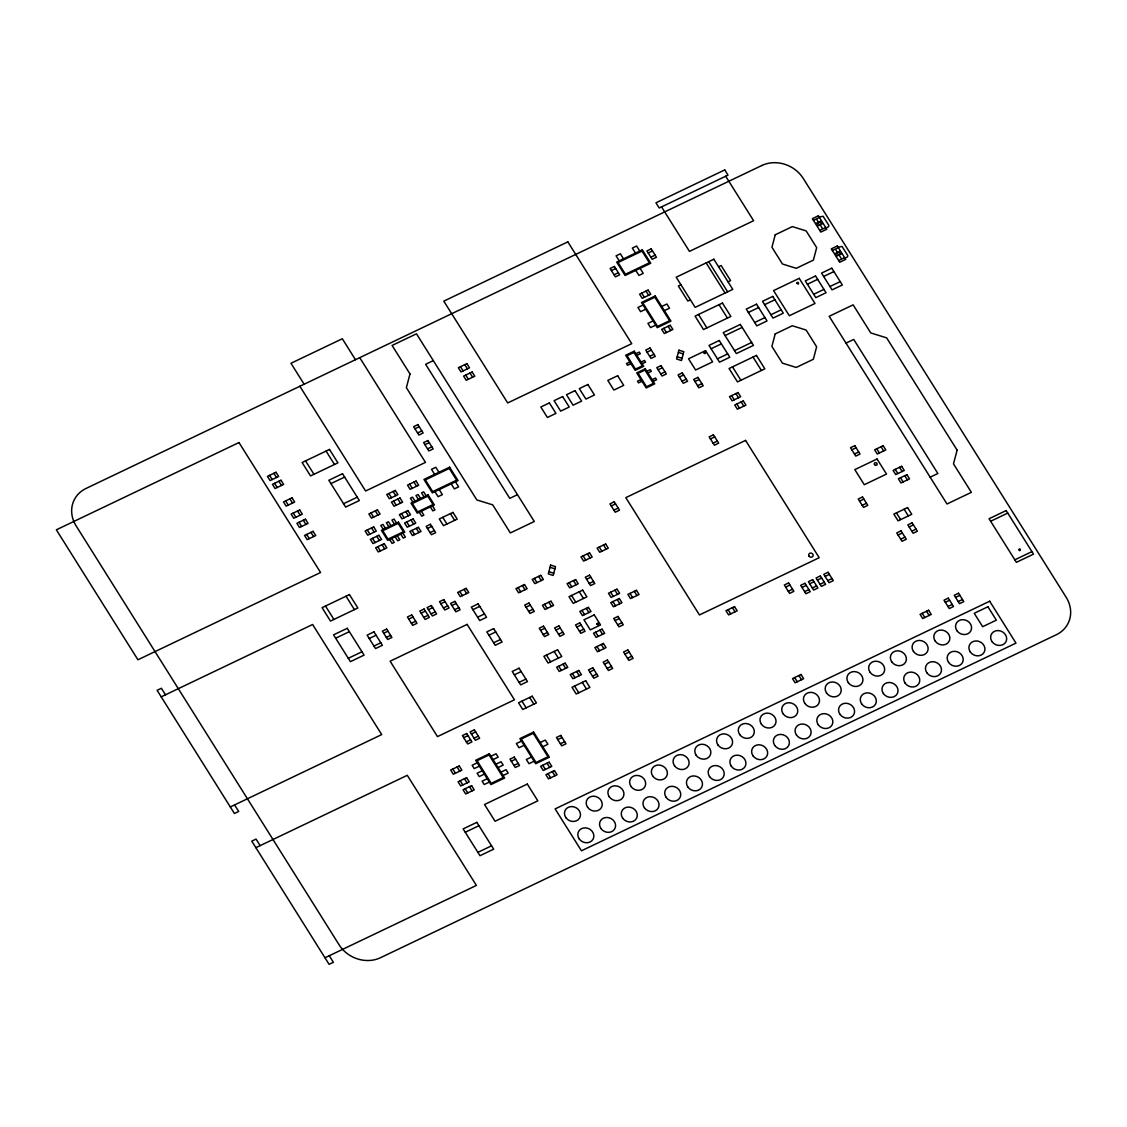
<?xml version="1.0" encoding="UTF-8"?>
<svg xmlns="http://www.w3.org/2000/svg" width="1127" height="1127" viewBox="0 0 1127 1127"><rect width="100%" height="100%" fill="white"/><g stroke="black" fill="none" stroke-linecap="round" stroke-linejoin="round"><path stroke-width="1.5" d="M818.526 222.273L817.54 226.006L822.668 223.555L818.526 222.273L816.948 219.751M837.46 252.434L836.473 256.167L841.601 253.716L837.46 252.434L835.882 249.926M611.44 270.579L615.722 268.536M648.222 253.011L652.505 250.969M433.317 360.612L425.612 364.289L509.77 498.359L517.462 494.683M614.074 274.777L618.343 272.734M650.857 257.195L655.125 255.153M819.16 217.06L823.104 216.271L828.894 225.485L828.556 226.738L825.992 227.964M813.426 220.343L819.414 217.483M680.933 284.751L678.369 285.976L687.836 301.064L690.4 299.838M718.575 266.761L721.139 265.535L730.606 280.623L728.042 281.849M643.066 305.037L637.938 307.488L640.573 311.672L645.701 309.221M815.962 223.498L821.09 221.047M819.738 230.401L825.725 227.541M661.76 306.445L666.888 303.994L669.523 308.192L664.381 310.643M414.933 428.767L419.202 426.724M417.568 432.951L421.836 430.908M653.068 320.956L647.926 323.407L650.561 327.591L655.689 325.139M330.929 483.61L344.623 477.073M424.921 444.686L429.204 442.643M838.094 247.236L842.038 246.433L847.828 255.646L847.49 256.9L844.926 258.125M832.36 250.518L838.347 247.644M834.896 253.66L840.024 251.208M427.556 448.87L431.838 446.827M635.811 353.709L639.234 352.075L640.291 353.737L636.868 355.385M647.067 352.145L651.336 350.088M838.671 260.562L844.658 257.703M629.894 361.978L626.471 363.612L627.514 365.289L630.937 363.655M649.687 356.329L653.97 354.287M343.552 503.727L357.245 497.176M641.08 362.077L644.489 360.443L645.546 362.119L642.122 363.753M748.356 312.447L758.626 307.544M764.613 304.67L774.883 299.768M807.383 284.229L817.653 279.327M823.64 276.467L833.91 271.565M646.856 371.304L650.279 369.67L651.336 371.346L647.912 372.981M725.07 335.564L742.172 327.379M754.667 322.505L764.937 317.589M770.924 314.729L781.194 309.826M813.694 294.288L823.964 289.385M829.951 286.526L840.221 281.623M658.112 369.741L662.38 367.698M640.939 379.574L637.516 381.208L638.558 382.884L641.981 381.25M711.109 348.764L721.379 343.862M660.732 373.925L665.015 371.882M652.124 379.672L655.534 378.038L656.59 379.714L653.167 381.349M679.356 377.01L683.638 374.967M717.42 358.823L727.69 353.906M734.536 350.638L751.639 342.467M681.99 381.194L686.258 379.151M694.979 381.532L699.261 379.475M697.613 385.716L701.882 383.673M427.457 528.436L431.74 526.394M430.091 532.62L434.36 530.578M846.011 343.115L853.717 339.438L937.861 473.495L930.169 477.186M161.203 696.852L312.616 624.499L381.715 734.593L230.317 806.96M710.447 438.938L714.729 436.896M713.081 443.136L717.35 441.094M611.271 505.938L615.553 503.896M335.663 638.206L349.356 631.655M613.905 510.137L618.188 508.094M408.735 619.075L413.017 617.033M421.132 613.144L425.414 611.102M428.415 609.679L432.683 607.636M440.812 603.748L445.095 601.705M369.219 638.502L376.066 635.234M383.701 633.219L387.97 631.176M411.369 623.273L415.638 621.231M423.766 617.342L428.049 615.3M431.035 613.863L435.318 611.82M443.446 607.932L447.715 605.889M451.927 605.509L456.21 603.466M386.322 637.417L390.604 635.374M348.285 658.309L361.978 651.772M373.953 646.053L380.799 642.784M454.561 609.707L458.844 607.664M472.875 609.665L479.722 606.396M477.623 617.202L484.455 613.933M851.829 449.814L856.097 447.757M526.027 607.171L530.31 605.129M586.589 579.292L590.872 577.235M854.449 453.998L858.732 451.955M528.662 611.355L532.93 609.313M589.224 583.476L593.492 581.433M488.921 635.219L495.767 631.951M493.654 642.756L500.501 639.488M540.551 630.317L544.834 628.274M543.186 634.501L547.468 632.458M555.935 630.049L560.204 628.007M558.555 634.233L562.838 632.191M576.827 627.035L581.109 624.992M579.461 631.219L583.744 629.176M859.563 501.121L863.846 499.078M615.032 620.568L619.315 618.526M862.197 505.305L866.466 503.262M617.666 624.752L621.935 622.71M514.335 674.819L521.181 671.551M519.068 682.356L525.915 679.088M624.879 654.097L629.148 652.054M604.466 664.197L608.749 662.155M589.83 671.96L594.098 669.917M627.5 658.281L631.782 656.238M607.101 668.381L611.383 666.339M463.718 737.678L468.001 735.635M471.41 734.001L475.693 731.944M592.464 676.144L596.732 674.101M909.165 526.971L913.433 524.928M785.646 587.097L789.928 585.054M898.064 535.001L902.347 532.958M466.353 741.862L470.621 739.819M474.044 738.185L478.327 736.142M911.785 531.169L916.068 529.126M788.28 591.281L792.549 589.238M900.698 539.185L904.981 537.142M255.871 847.673L407.284 775.32L476.397 885.428L324.985 957.781M802.001 587.449L806.27 585.406M809.693 583.772L813.976 581.729M817.399 580.095L821.668 578.038M825.091 576.404L829.373 574.361M804.622 591.633L808.904 589.59M812.328 587.956L816.596 585.913M820.019 584.279L824.302 582.236M827.725 580.602L831.994 578.56M521.477 741.115L516.349 743.566L518.969 747.75L524.111 745.299M477.256 762.796L472.128 765.247L474.228 768.6L479.369 766.149M490.949 756.245L496.077 753.794L498.176 757.147L493.048 759.598M990.633 521.266L1007.749 513.081M540.157 742.538L545.299 740.087L547.919 744.271L542.791 746.722M482.257 770.755L477.13 773.207L479.229 776.559L484.356 774.108M495.936 764.205L501.078 761.753L503.177 765.106L498.049 767.557M511.306 761.232L515.588 759.175M557.766 739.566L562.035 737.523M513.94 765.416L518.209 763.373M531.465 757.034L526.337 759.485L528.972 763.683L534.099 761.218M487.258 778.715L482.117 781.166L484.23 784.519L489.357 782.068M500.937 772.164L506.065 769.713L508.178 773.066L503.036 775.517M560.387 743.764L564.669 741.721M1014.835 559.809L1031.938 551.624M945.314 602.283L949.582 600.24M955.569 597.38L959.852 595.338M465.254 832.247L478.947 825.711M947.934 606.481L952.216 604.438M958.204 601.564L962.486 599.522M477.876 852.364L491.569 845.813M678.355 352.399L683.244 353.906M677.2 356.808L682.074 358.316M550.046 567.304L554.935 568.825M548.877 571.713L553.766 573.234M820.104 224.78L822.217 228.133M839.037 254.941L841.151 258.294M725.689 176.235L753.611 220.723L689.456 251.377L661.535 206.889M899.515 467.325L902.135 471.509M904.77 475.693L907.404 479.891M881.032 446.743L883.667 450.927M895.232 469.367L897.867 473.551M900.501 477.749L903.121 481.933M876.764 448.785L879.384 452.969M904.136 509.221L908.334 515.927M896.43 512.912L900.642 519.603M708.714 261.675L727.648 291.837M926.493 611.285L929.127 615.469M706.15 262.901L725.084 293.076M922.21 613.327L924.844 617.511M753.019 357.062L761.429 370.459M719.026 304.684L727.436 318.082M732.48 366.867L740.904 380.278M698.486 314.489L706.911 327.901M735.889 393.562L738.523 397.746M741.157 401.945L743.778 406.129M731.62 395.605L734.24 399.789M736.875 403.987L739.509 408.171M639.77 251.053L636.614 246.024L632.332 248.067L635.487 253.096M640.066 268.353L643.221 273.368L638.939 275.411L635.783 270.395M646.01 291.104L648.631 295.288M668.1 326.295L670.72 330.479M623.513 258.83L620.357 253.8L616.089 255.843L619.244 260.872M641.728 293.147L644.362 297.331M663.817 328.337L666.451 332.521M798.902 675.524L801.536 679.708M794.62 677.566L797.254 681.75M732.381 607.65L735.015 611.834M728.112 609.693L730.733 613.877M634.304 591.337L636.924 595.535M603.523 545.003L606.143 549.187M630.021 593.38L632.656 597.578M599.24 547.046L601.874 551.23M614.891 590.182L617.526 594.38M617.187 599.522L619.822 603.706M587.406 553.836L590.041 558.034M610.623 592.224L613.243 596.422M464.761 364.655L467.395 368.839M470.015 373.023L472.65 377.221M612.919 601.564L615.539 605.748M583.138 555.879L585.758 560.077M460.478 366.698L463.112 370.882M465.747 375.066L468.367 379.264M573.46 580.602L576.094 584.8M579.25 591.774L583.462 598.479M586.251 608.369L588.872 612.553M599.916 630.162L602.551 634.346M569.177 582.645L571.812 586.843M581.969 610.411L584.603 614.609M595.648 632.205L598.268 636.389M571.558 595.465L575.756 602.156M601.269 644.489L603.903 648.673M597 646.532L599.62 650.716M538.636 576.362L541.256 580.546M534.353 578.405L536.987 582.589M548.835 602.227L551.469 606.425M544.566 604.269L547.187 608.467M576.658 671.481L579.278 675.665M522.365 585.561L524.985 589.745M582.279 682.384L586.477 689.076M455.463 481.821L458.619 486.85L454.35 488.893L451.194 483.877M572.375 673.523L575.009 677.707M518.082 587.604L520.716 591.788M563.035 664.183L565.669 668.367M554.146 651.434L558.358 658.14M574.573 686.061L578.785 692.767M438.924 472.312L435.769 467.282L431.5 469.325L434.656 474.354M558.753 666.226L561.387 670.41M359.724 357.653L425.471 462.394L365.599 491.006L299.852 386.265M546.454 655.111L550.652 661.817M439.22 489.597L442.376 494.626L438.093 496.669L434.937 491.64M355.456 359.696L342.312 338.748L290.977 363.274L304.135 384.222M450.42 513.644L454.632 520.35M442.728 517.335L446.926 524.027M426.175 495.824L423.667 491.851L421.526 492.865L424.034 496.852M432.486 505.882L434.98 509.869L432.838 510.883L430.345 506.911M413.919 482.074L416.553 486.258M420.61 498.486L418.117 494.499L415.976 495.528L418.469 499.515M409.65 484.117L412.271 488.315M415.046 501.149L412.552 497.162L410.411 498.19L412.905 502.163M421.357 511.193L423.865 515.18L421.723 516.194L419.216 512.221M464.042 589.379L466.677 593.563M529.648 697.444L533.86 704.15M459.76 591.421L462.394 595.62M393.126 491.471L395.76 495.655M397.859 499.007L400.494 503.191M405.748 511.573L408.383 515.772M411.017 519.956L413.637 524.14M416.272 528.338L418.906 532.522M521.956 701.135L526.168 707.826M388.857 493.513L391.478 497.697M393.591 501.05L396.211 505.248M401.48 513.616L404.1 517.814M406.734 521.998L409.369 526.196M411.989 530.38L414.623 534.564M396.549 523.055L394.056 519.068L391.914 520.096L394.422 524.069M402.86 533.113L405.368 537.086L403.227 538.114L400.733 534.128M547.032 763.218L549.652 767.402M552.286 771.601L554.921 775.785M542.749 765.261L545.383 769.445M548.004 773.643L550.638 777.827M390.999 525.717L388.491 521.731L386.364 522.759L388.857 526.732M397.31 535.762L399.803 539.748L397.662 540.763L395.168 536.79M375.291 510.883L377.925 515.067M385.434 528.366L382.941 524.393L380.799 525.407L383.293 529.394M391.745 538.424L394.239 542.397L392.111 543.425L389.604 539.439M371.022 512.926L373.643 517.124M326.069 451.082L334.494 464.479M371.53 527.929L374.164 532.113M376.798 536.311L379.419 540.495M382.053 544.693L384.687 548.877M367.261 529.972L369.895 534.17M372.516 538.354L375.15 542.538M377.784 546.736L380.405 550.92M305.544 460.887L313.954 474.298M273.861 473.312L276.495 477.496M278.862 481.271L281.482 485.455M289.907 498.867L292.541 503.051M297.528 511.01L300.162 515.208M303.318 520.223L305.952 524.421M310.939 532.381L313.574 536.565M457.097 766.98L459.717 771.178M464.451 778.715L467.085 782.899M469.452 786.674L472.086 790.858M346.017 596.225L354.427 609.637M269.592 475.355L272.213 479.538M274.579 483.314L277.214 487.498M285.624 500.909L288.258 505.093M293.259 513.053L295.88 517.251M299.035 522.266L301.67 526.464M306.671 534.423L309.291 538.607M452.815 769.023L455.449 773.221M460.182 780.757L462.817 784.941M465.183 788.717L467.804 792.901M325.492 606.03L333.902 619.441M165.472 694.81L161.372 688.273L157.104 690.316L234.416 813.497L238.685 811.454L234.585 804.917M260.154 845.63L256.054 839.094L251.772 841.136L329.084 964.318L333.367 962.275L329.267 955.738M596.789 623.907C599.268 627.204 598.662 620.991 596.803 623.837M703.797 352.681C706.277 356.019 705.587 349.638 703.797 352.681M796.916 283.131C799.395 286.469 798.691 280.116 796.916 283.131M1018.709 549.666C1020.935 552.991 1020.879 546.891 1018.738 549.525M409.989 373.939L406.368 387.66L476.848 499.937L492.724 504.868L510.348 532.944L534.297 521.491L416.483 333.803L392.097 345.454L409.989 373.939M550.624 565.092L548.3 573.911L553.174 575.432L555.512 566.613L550.624 565.092M678.947 350.187L676.609 359.006L681.497 360.527L683.821 351.709L678.947 350.187M775.235 234.782L771.939 247.25L782.462 264.014L796.268 268.311L813.384 260.126L816.681 247.658L806.157 230.908L792.337 226.612L775.235 234.782M775.193 333.93L771.896 346.398L782.42 363.162L796.24 367.444L813.342 359.274L816.638 346.806L806.115 330.042L792.309 325.759L775.193 333.93M957.119 450.138L953.498 463.859L971.375 492.344L946.99 503.994L829.176 316.307L853.139 304.853L870.748 332.93L886.639 337.861L957.119 450.138M567.839 241.868L443.799 301.134L507.699 402.945L631.74 343.665L567.839 241.868M724.731 169.923L655.956 202.804L659.225 207.988L728 175.122L724.731 169.923M761.782 165.514L86.004 488.47A30.795 27.231 26.3 0 0 76.115 525.872L339.1 944.82A30.795 27.231 26.3 0 0 380.532 957.696L1056.309 634.74A30.795 27.231 26.3 0 0 1066.198 597.338L803.213 178.39A30.795 27.231 26.3 0 0 761.782 165.514M238.98 442.545L56.35 529.817L137.931 659.774L320.561 572.502L238.98 442.545M642.334 249.828L616.68 262.098L625.091 275.495L650.758 263.239L642.334 249.828M642.01 251.082L618.061 262.521L625.415 274.255L649.377 262.802L642.01 251.082M614.398 266.451L610.13 268.494L615.384 276.876L619.667 274.819L614.398 266.451M651.181 248.87L646.912 250.912L652.167 259.295L656.449 257.252L651.181 248.87M466.902 363.627L458.337 367.712L460.971 371.91L469.522 367.811L466.902 363.627M472.157 372.009L463.606 376.094L466.24 380.278L474.791 376.193L472.157 372.009M648.138 290.076L639.587 294.175L642.221 298.359L650.772 294.274L648.138 290.076M713.842 259.224L676.2 277.214L695.148 307.375L732.775 289.385L713.842 259.224M276.002 472.283L267.451 476.369L270.071 480.567L278.637 476.467L276.002 472.283M329.493 449.448L302.121 462.521L310.545 475.932L337.917 462.845L329.493 449.448M818.371 215.806L812.384 218.666L820.794 232.077L826.781 229.218L818.371 215.806M655.181 295.978L641.488 302.515L657.266 327.661L670.959 321.11L655.181 295.978M654.843 297.218L642.869 302.952L657.605 326.407L669.579 320.688L654.843 297.218M281.003 480.243L272.438 484.328L275.073 488.526L283.624 484.427L281.003 480.243M417.892 424.625L413.623 426.668L418.878 435.05L423.146 433.007L417.892 424.625M292.048 497.838L283.483 501.924L286.117 506.122L294.668 502.036L292.048 497.838M342.509 473.72L328.83 480.257L345.651 507.08L359.344 500.529L342.509 473.72M427.894 440.544L423.611 442.587L428.866 450.969L433.148 448.926L427.894 440.544M670.227 325.266L661.676 329.366L664.31 333.55L672.861 329.464L670.227 325.266M837.305 245.982L831.317 248.842L839.728 262.239L845.715 259.379L837.305 245.982M722.449 303.05L695.077 316.123L703.487 329.535L730.859 316.448L722.449 303.05M299.669 509.996L291.118 514.081L293.738 518.265L302.304 514.18L299.669 509.996M634.233 351.187L625.682 355.273L635.149 370.36L643.7 366.275L634.233 351.187M633.909 352.441L627.063 355.709L635.473 369.107L642.32 365.838L633.909 352.441M650.025 348.004L645.743 350.046L651.012 358.428L655.28 356.386L650.025 348.004M799.226 278.327L773.573 290.597L789.351 315.729L815.004 303.473L799.226 278.327M305.459 519.209L296.894 523.294L299.528 527.478L308.08 523.393L305.459 519.209M549.384 402.902L540.819 407.002L547.398 417.469L555.949 413.384L549.384 402.902M562.641 396.577L554.09 400.663L560.654 411.13L569.22 407.044L562.641 396.577M575.038 390.646L566.487 394.732L573.065 405.199L581.617 401.113L575.038 390.646M587.871 384.504L579.32 388.604L585.899 399.071L594.45 394.985L587.871 384.504M756.527 304.191L746.257 309.094L756.781 325.844L767.036 320.941L756.527 304.191M772.77 296.415L762.514 301.318L773.023 318.082L783.293 313.179L772.77 296.415M815.539 275.974L805.284 280.891L815.807 297.641L826.063 292.738L815.539 275.974M831.796 268.212L821.541 273.114L832.05 289.878L842.32 284.976L831.796 268.212M617.666 375.728L607.819 380.419L613.877 390.055L623.71 385.364L617.666 375.728M645.278 368.783L636.727 372.868L646.194 387.956L654.745 383.87L645.278 368.783M644.954 370.036L638.107 373.305L646.518 386.716L653.364 383.434L644.954 370.036M740.326 324.449L723.224 332.62L736.368 353.568L753.484 345.397L740.326 324.449M395.267 490.442L386.716 494.528L389.35 498.726L397.901 494.64L395.267 490.442M416.06 481.06L407.509 485.145L410.143 489.329L418.695 485.244L416.06 481.06M313.081 531.352L304.529 535.438L307.164 539.636L315.715 535.55L313.081 531.352M661.07 365.599L656.787 367.641L662.056 376.024L666.325 373.981L661.07 365.599M449.617 467.198L423.949 479.454L432.374 492.865L458.041 480.595L449.617 467.198M449.293 468.438L425.344 479.891L432.698 491.611L456.646 480.172L449.293 468.438M719.265 340.509L709.01 345.411L719.519 362.176L729.789 357.259L719.265 340.509M705.572 350.652L688.541 358.78L695.598 370.008L712.616 361.88L705.572 350.652M400 497.993L391.449 502.078L394.084 506.262L402.635 502.177L400 497.993M377.432 509.869L368.881 513.954L371.501 518.138L380.067 514.053L377.432 509.869M682.314 372.868L678.045 374.911L683.3 383.293L687.583 381.25L682.314 372.868M428.091 494.908L410.989 503.079L417.3 513.137L434.402 504.966L428.091 494.908M427.767 496.162L412.369 503.515L417.624 511.897L433.022 504.53L427.767 496.162M373.671 526.901L365.12 531L367.754 535.184L376.305 531.099L373.671 526.901M407.889 510.559L399.338 514.645L401.973 518.829L410.524 514.743L407.889 510.559M697.937 377.39L693.668 379.433L698.923 387.815L703.206 385.772L697.937 377.39M398.479 522.139L381.377 530.31L387.688 540.368L404.79 532.183L398.479 522.139M398.155 523.379L382.757 530.732L388.012 539.115L403.41 531.761L398.155 523.379M378.94 535.283L370.374 539.368L373.009 543.566L381.56 539.481L378.94 535.283M413.144 518.941L404.593 523.027L407.227 527.211L415.778 523.125L413.144 518.941M756.442 355.428L729.056 368.501L737.481 381.912L764.853 368.825L756.442 355.428M384.194 543.665L375.643 547.75L378.263 551.948L386.829 547.849L384.194 543.665M418.413 527.309L409.862 531.395L412.482 535.593L421.033 531.507L418.413 527.309M452.984 512.419L439.305 518.969L443.503 525.661L457.196 519.124L452.984 512.419M430.415 524.294L426.147 526.337L431.402 534.719L435.684 532.677L430.415 524.294M738.03 392.534L729.479 396.634L732.113 400.818L740.664 396.732L738.03 392.534M743.299 400.916L734.734 405.002L737.368 409.2L745.919 405.114L743.299 400.916M349.44 594.591L322.068 607.664L330.479 621.076L357.851 607.988L349.44 594.591M713.405 434.811L709.137 436.853L714.391 445.221L718.674 443.179L713.405 434.811M347.257 628.317L333.564 634.853L350.398 661.662L364.077 655.125L347.257 628.317M614.243 501.811L609.961 503.854L615.215 512.236L619.498 510.179L614.243 501.811M745.567 440.403L625.809 497.641L699.444 614.948L819.202 557.71L745.567 440.403M373.967 631.881L367.12 635.149L375.53 648.56L382.377 645.292L373.967 631.881M466.184 588.364L457.632 592.45L460.253 596.634L468.804 592.548L466.184 588.364M411.693 614.933L407.425 616.99L412.679 625.358L416.962 623.316L411.693 614.933M424.104 609.017L419.822 611.059L425.076 619.441L429.359 617.385L424.104 609.017M431.373 605.537L427.091 607.58L432.359 615.962L436.628 613.919L431.373 605.537M443.77 599.606L439.502 601.649L444.756 610.031L449.039 607.988L443.77 599.606M386.66 629.077L382.377 631.134L387.646 639.502L391.914 637.459L386.66 629.077M454.885 601.381L450.617 603.424L455.872 611.806L460.154 609.749L454.885 601.381M478.144 603.875L471.297 607.143L479.722 620.554L486.568 617.286L478.144 603.875M605.65 543.975L597.099 548.06L599.733 552.258L608.284 548.173L605.65 543.975M540.777 575.333L532.212 579.433L534.846 583.617L543.397 579.532L540.777 575.333M589.548 552.822L580.997 556.907L583.617 561.091L592.182 557.006L589.548 552.822M524.492 584.533L515.941 588.618L518.575 592.816L527.126 588.717L524.492 584.533M467.113 624.4L390.125 661.197L437.473 736.607L514.461 699.811L467.113 624.4M854.787 445.672L850.505 447.715L855.773 456.097L860.042 454.054L854.787 445.672M575.601 579.588L567.05 583.673L569.67 587.857L578.236 583.772L575.601 579.588M528.986 603.03L524.717 605.072L529.972 613.454L534.254 611.412L528.986 603.03M589.548 575.15L585.279 577.193L590.534 585.575L594.817 583.532L589.548 575.15M493.668 628.598L486.822 631.867L495.232 645.278L502.078 642.01L493.668 628.598M550.976 601.212L542.425 605.298L545.045 609.482L553.611 605.396L550.976 601.212M883.174 445.714L874.622 449.8L877.243 453.998L885.808 449.912L883.174 445.714M582.673 590.139L568.994 596.69L573.192 603.382L586.885 596.845L582.673 590.139M877.045 458.999L854.815 469.621L864.282 484.709L886.512 474.073L877.045 458.999M617.033 589.167L608.481 593.253L611.102 597.437L619.667 593.351L617.033 589.167M543.524 626.175L539.241 628.218L544.496 636.6L548.779 634.557L543.524 626.175M588.393 607.354L579.827 611.44L582.462 615.624L591.013 611.538L588.393 607.354M558.893 625.908L554.611 627.95L559.88 636.332L564.148 634.29L558.893 625.908M619.329 598.493L610.778 602.579L613.412 606.777L621.963 602.691L619.329 598.493M636.445 590.323L627.88 594.408L630.514 598.592L639.065 594.507L636.445 590.323M901.656 466.296L893.091 470.382L895.726 474.58L904.277 470.494L901.656 466.296M594.239 614.905L583.969 619.808L590.28 629.866L600.55 624.95L594.239 614.905M579.799 622.893L575.517 624.936L580.771 633.318L585.054 631.275L579.799 622.893M906.911 474.678L898.36 478.764L900.98 482.948L909.545 478.862L906.911 474.678M862.521 496.979L858.253 499.022L863.507 507.404L867.79 505.361L862.521 496.979M617.99 616.427L613.722 618.469L618.977 626.851L623.259 624.809L617.99 616.427M519.068 668.198L512.236 671.467L520.646 684.864L527.492 681.596L519.068 668.198M557.569 649.8L543.876 656.337L548.088 663.042L561.781 656.506L557.569 649.8M602.057 629.134L593.506 633.219L596.141 637.417L604.692 633.318L602.057 629.134M603.41 643.461L594.859 647.56L597.493 651.744L606.044 647.659L603.41 643.461M565.176 663.155L556.625 667.24L559.246 671.438L567.811 667.339L565.176 663.155M907.559 507.587L893.866 514.137L898.078 520.829L911.757 514.292L907.559 507.587M578.785 670.452L570.234 674.538L572.868 678.736L581.419 674.65L578.785 670.452M627.838 649.955L623.555 651.998L628.824 660.38L633.092 658.337L627.838 649.955M607.439 660.056L603.156 662.098L608.411 670.48L612.694 668.438L607.439 660.056M532.226 696.218L518.533 702.769L522.745 709.461L536.424 702.924L532.226 696.218M592.788 667.818L588.519 669.861L593.774 678.243L598.057 676.2L592.788 667.818M466.677 733.536L462.408 735.579L467.663 743.961L471.945 741.918L466.677 733.536M474.382 729.859L470.1 731.902L475.355 740.284L479.637 738.241L474.382 729.859M734.522 606.622L725.971 610.707L728.606 614.905L737.157 610.806L734.522 606.622M912.123 522.843L907.841 524.886L913.109 533.254L917.378 531.211L912.123 522.843M788.604 582.955L784.336 584.998L789.59 593.38L793.873 591.337L788.604 582.955M585.688 680.75L572.009 687.287L576.221 693.993L589.9 687.442L585.688 680.75M901.037 530.859L896.754 532.902L902.009 541.284L906.291 539.241L901.037 530.859M804.96 583.307L800.677 585.35L805.946 593.732L810.214 591.689L804.96 583.307M812.652 579.63L808.383 581.673L813.638 590.055L817.92 588.012L812.652 579.63M820.357 575.953L816.075 577.996L821.344 586.378L825.612 584.335L820.357 575.953M828.049 572.277L823.781 574.319L829.035 582.701L833.318 580.644L828.049 572.277M459.238 765.966L450.673 770.051L453.308 774.235L461.859 770.15L459.238 765.966M533.592 732.057L519.899 738.608L535.677 763.74L549.37 757.203L533.592 732.057M489.372 753.738L475.679 760.274L490.935 784.575L504.614 778.039L489.372 753.738M533.254 733.311L521.28 739.03L536.015 762.486L547.99 756.766L533.254 733.311M489.033 754.977L477.059 760.711L491.259 783.335L503.234 777.602L489.033 754.977M1006.172 510.573L989.055 518.744L1016.413 562.317L1033.515 554.146L1006.172 510.573M466.592 777.686L458.041 781.786L460.675 785.97L469.226 781.884L466.592 777.686M514.264 757.09L509.996 759.133L515.25 767.515L519.533 765.472L514.264 757.09M560.725 735.424L556.442 737.481L561.711 745.849L565.979 743.806L560.725 735.424M471.593 785.646L463.042 789.745L465.662 793.929L474.228 789.844L471.593 785.646M549.173 762.19L540.608 766.275L543.242 770.474L551.793 766.388L549.173 762.19M554.428 770.572L545.877 774.658L548.497 778.856L557.062 774.756L554.428 770.572M527.309 784.068L484.54 804.509L495.063 821.273L537.833 800.832L527.309 784.068M476.834 822.358L463.155 828.894L479.989 855.717L493.668 849.166L476.834 822.358M948.272 598.141L943.989 600.198L949.258 608.566L953.527 606.523L948.272 598.141M958.542 593.239L954.259 595.281L959.514 603.663L963.796 601.621L958.542 593.239M928.634 610.256L920.083 614.342L922.703 618.54L931.254 614.454L928.634 610.256M801.043 674.495L792.492 678.595L795.113 682.779L803.664 678.693L801.043 674.495M989.689 601.226L555.132 808.904L581.433 850.8L1015.976 643.123L989.689 601.226M987.928 606.763L974.235 613.299L982.659 626.697L996.338 620.16L987.928 606.763M874.538 464.592A1.451 1.282 26.3 0 0 876.989 464.69A1.451 1.282 26.3 0 0 875.651 462.662A1.451 1.282 26.3 0 0 874.538 464.592M809.031 556.104A2.296 2.029 26.3 0 0 812.905 556.259A2.296 2.029 26.3 0 0 810.792 553.061A2.296 2.029 26.3 0 0 809.031 556.104M992.014 641.601A8.213 7.269 26.3 0 0 1005.89 641.883A8.213 7.269 26.3 0 0 998.043 630.557A8.213 7.269 26.3 0 0 992.014 641.601M970.291 651.984A8.213 7.269 26.3 0 0 984.167 652.265A8.213 7.269 26.3 0 0 976.32 640.939A8.213 7.269 26.3 0 0 970.291 651.984M948.554 662.366A8.213 7.269 26.3 0 0 962.43 662.648A8.213 7.269 26.3 0 0 954.597 651.321A8.213 7.269 26.3 0 0 948.554 662.366M926.831 672.749A8.213 7.269 26.3 0 0 940.707 673.03A8.213 7.269 26.3 0 0 932.86 661.704A8.213 7.269 26.3 0 0 926.831 672.749M905.108 683.131A8.213 7.269 26.3 0 0 918.984 683.413A8.213 7.269 26.3 0 0 911.137 672.086A8.213 7.269 26.3 0 0 905.108 683.131M883.371 693.514A8.213 7.269 26.3 0 0 897.247 693.795A8.213 7.269 26.3 0 0 889.414 682.469A8.213 7.269 26.3 0 0 883.371 693.514M861.648 703.896A8.213 7.269 26.3 0 0 875.524 704.192A8.213 7.269 26.3 0 0 867.677 692.851A8.213 7.269 26.3 0 0 861.648 703.896M839.925 714.279A8.213 7.269 26.3 0 0 853.801 714.574A8.213 7.269 26.3 0 0 845.954 703.248A8.213 7.269 26.3 0 0 839.925 714.279M818.188 724.661A8.213 7.269 26.3 0 0 832.064 724.957A8.213 7.269 26.3 0 0 824.231 713.63A8.213 7.269 26.3 0 0 818.188 724.661M796.465 735.058A8.213 7.269 26.3 0 0 810.341 735.339A8.213 7.269 26.3 0 0 802.494 724.013A8.213 7.269 26.3 0 0 796.465 735.058M774.742 745.44A8.213 7.269 26.3 0 0 788.618 745.722A8.213 7.269 26.3 0 0 780.772 734.395A8.213 7.269 26.3 0 0 774.742 745.44M753.005 755.823A8.213 7.269 26.3 0 0 766.881 756.104A8.213 7.269 26.3 0 0 759.049 744.778A8.213 7.269 26.3 0 0 753.005 755.823M731.282 766.205A8.213 7.269 26.3 0 0 745.158 766.487A8.213 7.269 26.3 0 0 737.312 755.16A8.213 7.269 26.3 0 0 731.282 766.205M687.822 786.97A8.213 7.269 26.3 0 0 701.698 787.252A8.213 7.269 26.3 0 0 693.866 775.925A8.213 7.269 26.3 0 0 687.822 786.97M666.099 797.352A8.213 7.269 26.3 0 0 679.975 797.634A8.213 7.269 26.3 0 0 672.129 786.308A8.213 7.269 26.3 0 0 666.099 797.352M644.376 807.735A8.213 7.269 26.3 0 0 658.253 808.017A8.213 7.269 26.3 0 0 650.406 796.69A8.213 7.269 26.3 0 0 644.376 807.735M622.639 818.117A8.213 7.269 26.3 0 0 636.516 818.399A8.213 7.269 26.3 0 0 628.683 807.073A8.213 7.269 26.3 0 0 622.639 818.117M600.916 828.5A8.213 7.269 26.3 0 0 614.793 828.782A8.213 7.269 26.3 0 0 606.946 817.455A8.213 7.269 26.3 0 0 600.916 828.5M579.193 838.882A8.213 7.269 26.3 0 0 593.07 839.178A8.213 7.269 26.3 0 0 585.223 827.838A8.213 7.269 26.3 0 0 579.193 838.882M956.922 630.697A8.213 7.269 26.3 0 0 970.798 630.979A8.213 7.269 26.3 0 0 962.965 619.653A8.213 7.269 26.3 0 0 956.922 630.697M935.199 641.08A8.213 7.269 26.3 0 0 949.075 641.362A8.213 7.269 26.3 0 0 941.228 630.035A8.213 7.269 26.3 0 0 935.199 641.08M913.476 651.462A8.213 7.269 26.3 0 0 927.352 651.758A8.213 7.269 26.3 0 0 919.505 640.418A8.213 7.269 26.3 0 0 913.476 651.462M891.739 661.845A8.213 7.269 26.3 0 0 905.615 662.141A8.213 7.269 26.3 0 0 897.782 650.814A8.213 7.269 26.3 0 0 891.739 661.845M870.016 672.227A8.213 7.269 26.3 0 0 883.892 672.523A8.213 7.269 26.3 0 0 876.045 661.197A8.213 7.269 26.3 0 0 870.016 672.227M848.293 682.624A8.213 7.269 26.3 0 0 862.169 682.906A8.213 7.269 26.3 0 0 854.322 671.579A8.213 7.269 26.3 0 0 848.293 682.624M826.556 693.006A8.213 7.269 26.3 0 0 840.432 693.288A8.213 7.269 26.3 0 0 832.599 681.962A8.213 7.269 26.3 0 0 826.556 693.006M804.833 703.389A8.213 7.269 26.3 0 0 818.709 703.671A8.213 7.269 26.3 0 0 810.862 692.344A8.213 7.269 26.3 0 0 804.833 703.389M783.11 713.771A8.213 7.269 26.3 0 0 796.986 714.053A8.213 7.269 26.3 0 0 789.139 702.727A8.213 7.269 26.3 0 0 783.11 713.771M761.373 724.154A8.213 7.269 26.3 0 0 775.249 724.436A8.213 7.269 26.3 0 0 767.417 713.109A8.213 7.269 26.3 0 0 761.373 724.154M739.65 734.536A8.213 7.269 26.3 0 0 753.526 734.818A8.213 7.269 26.3 0 0 745.68 723.492A8.213 7.269 26.3 0 0 739.65 734.536M717.927 744.919A8.213 7.269 26.3 0 0 731.803 745.201A8.213 7.269 26.3 0 0 723.957 733.874A8.213 7.269 26.3 0 0 717.927 744.919M674.467 765.684A8.213 7.269 26.3 0 0 688.343 765.966A8.213 7.269 26.3 0 0 680.497 754.639A8.213 7.269 26.3 0 0 674.467 765.684M652.744 776.066A8.213 7.269 26.3 0 0 666.62 776.348A8.213 7.269 26.3 0 0 658.774 765.022A8.213 7.269 26.3 0 0 652.744 776.066M631.007 786.449A8.213 7.269 26.3 0 0 644.883 786.745A8.213 7.269 26.3 0 0 637.051 775.404A8.213 7.269 26.3 0 0 631.007 786.449M609.284 796.831A8.213 7.269 26.3 0 0 623.161 797.127A8.213 7.269 26.3 0 0 615.314 785.801A8.213 7.269 26.3 0 0 609.284 796.831M587.561 807.214A8.213 7.269 26.3 0 0 601.438 807.51A8.213 7.269 26.3 0 0 593.591 796.183A8.213 7.269 26.3 0 0 587.561 807.214M565.839 817.61A8.213 7.269 26.3 0 0 579.701 817.892A8.213 7.269 26.3 0 0 571.868 806.566A8.213 7.269 26.3 0 0 565.839 817.61M696.19 755.301A8.213 7.269 26.3 0 0 710.066 755.583A8.213 7.269 26.3 0 0 702.234 744.257A8.213 7.269 26.3 0 0 696.19 755.301M709.559 776.588A8.213 7.269 26.3 0 0 723.435 776.869A8.213 7.269 26.3 0 0 715.589 765.543A8.213 7.269 26.3 0 0 709.559 776.588"/></g></svg>
